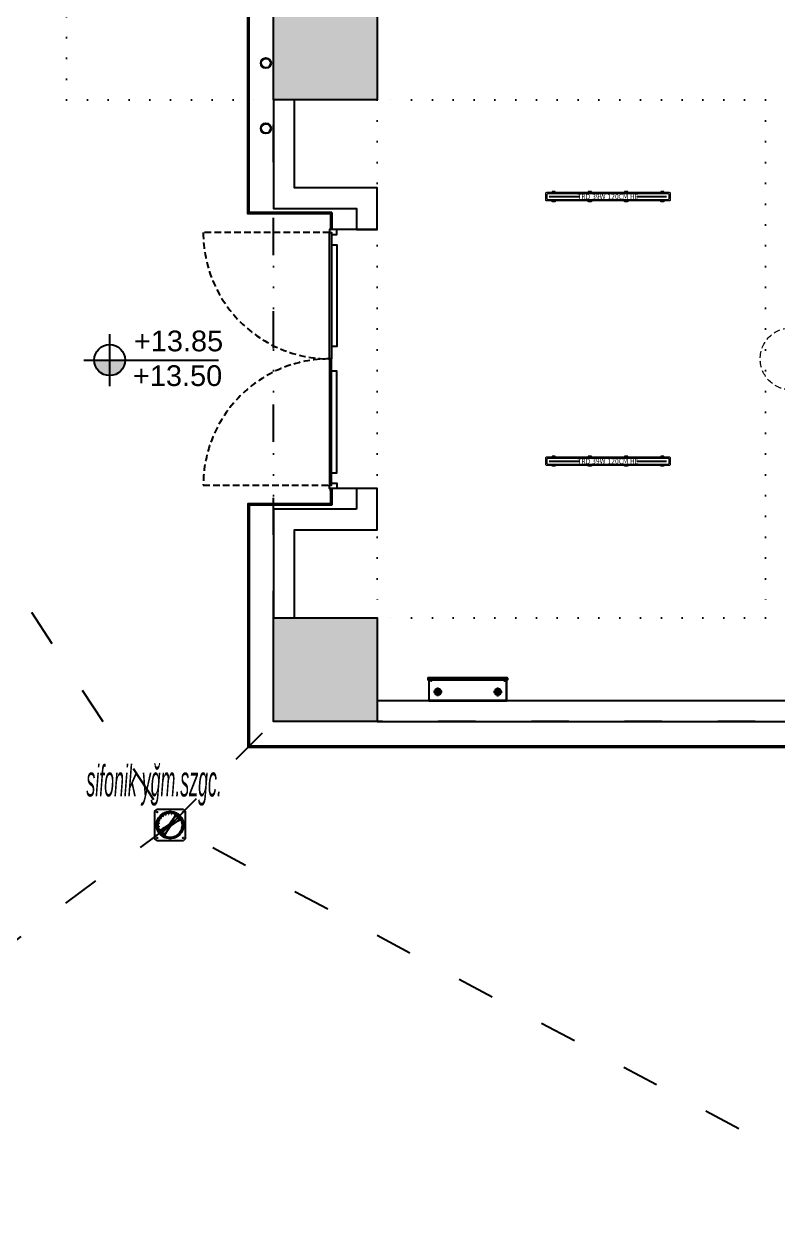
# Model space of a CAD drawing. Header units: centimetres. Extents: x 405564 to 502064, y 46284 to 60634.
# Drawn here: x 420309 to 421037, y 53944 to 55106 of the extents above; entities that cross this region are included whole.
import ezdxf
from ezdxf.enums import TextEntityAlignment as Align

# ---------------------------------------------------------------- set-up
doc = ezdxf.new("R2010")
doc.units = ezdxf.units.CM
for name, pattern in [('ACAD_ISO03W100', [30, 12, -18]), ('ACAD_ISO07W100', [3, 0, -3]), ('DOT', [0.25, 0, -0.25]), ('HIDDEN', [9.525, 6.35, -3.175])]:
    doc.linetypes.add(name, pattern=pattern)
doc.layers.get('0').update_dxf_attribs({"color": 8, "lineweight": 9})
for name, color, linetype, lineweight in [('0-KRCN-AYDINLATMA-130426', 8, 'Continuous', 9), ('0-KRCN-MİMARİ-220526', 8, 'Continuous', 9), ('0-KRCN-SHT-YAZI-ÇAP-PİSSU', 41, 'Continuous', 30), ('GEB-BEZUG', 8, 'Continuous', 25)]:
    doc.layers.add(name, color=color, linetype=linetype, lineweight=lineweight)
for name, color, linetype in [('AS_DOS_TERAS_UST', 8, 'ACAD_ISO07W100'), ('AS_DUV_CIMENTO ESASLI PANEL CEPHE KAPLAMASI', 8, 'Continuous'), ('AS_DUV_GAZBETON', 8, 'Continuous'), ('AS_KAPI_POZ', 8, 'Continuous'), ('AS_KAPI_SAC', 8, 'Continuous'), ('AS_SMB_KOT', 8, 'Continuous'), ('AS_TA_BETONARME', 5, 'Continuous'), ('AS_TA_TARAMA', 8, 'Continuous'), ('AS_TEFR_MEK_YANGIN DOLAP TIP1 STANDART', 8, 'Continuous'), ('AS_TES_SUZGEC', 171, 'Continuous'), ('AS_YAZI_EGIM', 8, 'Continuous')]:
    doc.layers.add(name, color=color, linetype=linetype)
doc.styles.add('2', font='arial.ttf', dxfattribs={"width": 0.9, "height": 200})
doc.styles.add('_yazı-50', font='arial.ttf')
doc.styles.add('OLCU', font='romanstw.shx', dxfattribs={"width": 0.6})
doc.styles.add('TAHOMA', font='tahoma.ttf')
doc.styles.add('ÇAP-2', font='ARIALNBI.TTF')

# ---------------------------------------------------------------- blocks, each defined once
blk = doc.blocks.new('TRD 39W 120CM ELP')
at = {"layer": '0-KRCN-AYDINLATMA-130426'}
h = blk.add_hatch(color=256, dxfattribs=at)
h.dxf.hatch_style = 1
h.paths.add_polyline_path([(-54.3, 4.2), (-51.2, 4.2), (-51.2, 4.9), (-54.3, 4.9)])
h = blk.add_hatch(color=256, dxfattribs=at)
h.dxf.hatch_style = 1
h.paths.add_polyline_path([(-19.3, 4.2), (-16.2, 4.2), (-16.2, 4.9), (-19.3, 4.9)])
h = blk.add_hatch(color=256, dxfattribs=at)
h.dxf.hatch_style = 1
h.paths.add_polyline_path([(15.7, 4.2), (18.8, 4.2), (18.8, 4.9), (15.7, 4.9)])
h = blk.add_hatch(color=256, dxfattribs=at)
h.dxf.hatch_style = 1
h.paths.add_polyline_path([(50.7, 4.2), (53.8, 4.2), (53.8, 4.9), (50.7, 4.9)])
h = blk.add_hatch(color=256, dxfattribs=at)
h.dxf.hatch_style = 1
h.paths.add_polyline_path([(-54.3, -4.2), (-51.2, -4.2), (-51.2, -4.9), (-54.3, -4.9)])
h = blk.add_hatch(color=256, dxfattribs=at)
h.dxf.hatch_style = 1
h.paths.add_polyline_path([(-19.3, -4.2), (-16.2, -4.2), (-16.2, -4.9), (-19.3, -4.9)])
h = blk.add_hatch(color=256, dxfattribs=at)
h.dxf.hatch_style = 1
h.paths.add_polyline_path([(15.7, -4.2), (18.8, -4.2), (18.8, -4.9), (15.7, -4.9)])
h = blk.add_hatch(color=256, dxfattribs=at)
h.dxf.hatch_style = 1
h.paths.add_polyline_path([(50.7, -4.2), (53.8, -4.2), (53.8, -4.9), (50.7, -4.9)])
for points in [[(-59.2, 4.2), (58.8, 4.2, -0.414214), (59.8, 3.2), (59.8, -3.2, -0.414214), (58.8, -4.2), (-59.2, -4.2, -0.414214), (-60.2, -3.2), (-60.2, 3.2, -0.414214)], [(-58.1, 3.1), (57.6, 3.1, -0.414214), (58.6, 2.1), (58.6, -2.1, -0.414214), (57.6, -3.1), (-58.1, -3.1, -0.414214), (-59.1, -2.1), (-59.1, 2.1, -0.414214)]]:
    blk.add_lwpolyline(points, format="xyb", close=True, dxfattribs=at)
at = {"layer": '0-KRCN-AYDINLATMA-130426', "const_width": 2, "elevation": 1}
for points in [[(-57.1, 0), (-28, 0)], [(27.5, 0), (56.6, 0)]]:
    blk.add_lwpolyline(points, dxfattribs=at)
at = {"layer": '0-KRCN-AYDINLATMA-130426'}
for points in [[(-54.3, 4.2), (-51.2, 4.2), (-51.2, 4.9), (-54.3, 4.9)], [(-19.3, 4.2), (-16.2, 4.2), (-16.2, 4.9), (-19.3, 4.9)], [(15.7, 4.2), (18.8, 4.2), (18.8, 4.9), (15.7, 4.9)], [(50.7, 4.2), (53.8, 4.2), (53.8, 4.9), (50.7, 4.9)], [(-54.3, -4.2), (-51.2, -4.2), (-51.2, -4.9), (-54.3, -4.9)], [(-19.3, -4.2), (-16.2, -4.2), (-16.2, -4.9), (-19.3, -4.9)], [(15.7, -4.2), (18.8, -4.2), (18.8, -4.9), (15.7, -4.9)], [(50.7, -4.2), (53.8, -4.2), (53.8, -4.9), (50.7, -4.9)]]:
    blk.add_lwpolyline(points, close=True, dxfattribs=at)
at = {"layer": '0-KRCN-AYDINLATMA-130426', "ltscale": 60, "style": 'TAHOMA', "width": 0.8}
blk.add_text('TRD 39W 120CM HE', height=5, dxfattribs=at).set_placement((-0.2, 0), align=Align.MIDDLE_CENTER)
blk = doc.blocks.new('KD')
at = {"layer": '0-KRCN-AYDINLATMA-130426'}
for p, q in [((0, 5), (-4.3, -2.5)), ((4.3, -2.5), (0, 5)), ((4.3, -2.5), (-4.3, -2.5))]:
    blk.add_line(p, q, dxfattribs=at)
at = {"layer": '0-KRCN-AYDINLATMA-130426', "linetype": 'HIDDEN'}
blk.add_circle((0, 0), 30, dxfattribs=at)
at = {"layer": '0-KRCN-AYDINLATMA-130426'}
blk.add_circle((0, 0), 5, dxfattribs=at)
at = {"layer": '0-KRCN-AYDINLATMA-130426', "style": '2'}
blk.add_text('D', height=3.36, dxfattribs=at).set_placement((0, 0), align=Align.MIDDLE_CENTER)
blk = doc.blocks.new('G$C4A951D59')
at = {"layer": '0-KRCN-AYDINLATMA-130426'}
for name, p in [('TRD 39W 120CM ELP', (15308.9, 7805.1)), ('KD', (15485.7, 7648.5)), ('TRD 39W 120CM ELP', (15308.9, 7549.7))]:
    blk.add_blockref(name, p, dxfattribs=at)
blk = doc.blocks.new('kot01')
at = {"layer": 'AS_SMB_KOT'}
h = blk.add_hatch(color=8, dxfattribs=at)
edge = h.paths.add_edge_path()
edge.add_arc((0, 0), 0.3, 180, 360)
edge.add_line((0.3, 0), (-0.3, 0))
for p, q in [((0, -0.5), (0, 0.5)), ((-0.5, 0), (2.1, 0))]:
    blk.add_line(p, q, dxfattribs=at)
blk.add_circle((0, 0), 0.3, dxfattribs=at)
at = {"layer": 'AS_SMB_KOT', "style": '_yazı-50'}
for tag, p in [('INCE', (0.434, 0.1)), ('KABA', (0.434, -0.5))]:
    blk.add_attdef(tag, p, '', height=0.4, dxfattribs=at)
blk = doc.blocks.new('YANGIN DOLAP TIP1 75X100X20 PLAN')
blk.add_wipeout([(0, -22), (38.3, -22), (38.4, -22), (38.4, -21.9), (38.5, -21.9), (38.5, -21.8), (38.5, -20.2), (38.5, -20.1), (38.4, -20.1), (38.4, -20), (38.3, -20), (37.5, -20), (37.5, 0), (0, 0), (-37.5, 0), (-37.5, -20), (-38.3, -20), (-38.4, -20), (-38.4, -20.1), (-38.5, -20.1), (-38.5, -20.2), (-38.5, -21.8), (-38.5, -21.9), (-38.4, -21.9), (-38.4, -22), (-38.3, -22)])
for p, q in [((-24.8, -8.5), (-33.2, -8.5)), ((-29, -4.2), (-29, -12.8)), ((24.8, -8.5), (33.2, -8.5)), ((29, -4.3), (29, -12.8)), ((37.5, -20), (-37.5, -20))]:
    blk.add_line(p, q)
blk.add_lwpolyline([(37.5, 0), (-37.5, 0), (-37.5, -20), (-35.4, -20), (-35.4, -18.8), (-35.5, -18.8), (-35.5, -19.9), (-37.4, -19.9), (-37.4, -0.1), (37.4, -0.1), (37.4, -19.9), (35.5, -19.9), (35.5, -18.8), (35.4, -18.8), (35.4, -20), (37.5, -20)], close=True)
blk.add_lwpolyline([(-37.5, -20), (-38.3, -20, 0.414214), (-38.5, -20.2), (-38.5, -21.8, 0.414214), (-38.3, -22), (38.3, -22, 0.414214), (38.5, -21.8), (38.5, -20.2, 0.414214), (38.3, -20), (37.5, -20), (37.5, -20.1), (38.3, -20.1, -0.414214), (38.4, -20.2), (38.4, -21.8, -0.414214), (38.3, -21.9), (-38.3, -21.9, -0.414214), (-38.4, -21.8), (-38.4, -20.2, -0.414214), (-38.3, -20.1), (-37.5, -20.1)], format="xyb", close=True)
for centre, radius in [((-29, -8.5), 3.15), ((-29, -8.5), 1.85), ((29, -8.5), 3.15), ((29, -8.5), 1.85)]:
    blk.add_circle(centre, radius)
blk = doc.blocks.new('Einfügepunkt')
at = {"layer": 'GEB-BEZUG'}
for p, q in [((-1, -1), (1, 1)), ((-1, 1), (1, -1))]:
    blk.add_line(p, q, dxfattribs=at)
blk = doc.blocks.new('sifonik-suzgec')
at = {"layer": 'AS_TES_SUZGEC', "ltscale": 25}
for p, q in [((-15, 13), (-13, 15)), ((-15, 13), (-15, -13)), ((13, 15), (-13, 15)), ((-3.4, 12.6), (-3.5, 12.4)), ((-3.5, 12.4), (-3.3, 11.7)), ((-3.4, 12.6), (-3.2, 11.9)), ((-3.2, 12.5), (-3.4, 12.6)), ((-3.3, 11.7), (-3.2, 11.9)), ((-3.2, 11.3), (-3.3, 11.7)), ((-3.2, 12.5), (-3, 11.8)), ((-3.2, 11.9), (-3, 11.8)), ((-3, 11.8), (-2.9, 11.4)), ((-1.7, 11.7), (-1.6, 10.5)), ((-1.2, 10.6), (-1.4, 11.7)), ((0, 13.1), (-0.2, 12.9)), ((-0.2, 12.9), (-0.2, 12.2)), ((-0.2, 12.2), (0, 12.3)), ((-0.2, 11.8), (-0.2, 12.2)), ((0, 13.1), (0, 12.3)), ((0.2, 12.9), (0, 13.1)), ((0, 12.3), (0.2, 12.2)), ((0.2, 12.9), (0.2, 12.2)), ((0.2, 12.2), (0.2, 11.8)), ((1.4, 11.7), (1.2, 10.6)), ((1.6, 10.5), (1.7, 11.7)), ((2.9, 11.4), (3, 11.8)), ((3.2, 12.5), (3, 11.8)), ((3, 11.8), (3.2, 11.9)), ((3.4, 12.6), (3.2, 11.9)), ((3.4, 12.6), (3.2, 12.5)), ((3.2, 11.9), (3.3, 11.7)), ((3.3, 11.7), (3.2, 11.3)), ((3.5, 12.4), (3.3, 11.7)), ((3.5, 12.4), (3.4, 12.6)), ((13, 15), (15, 13)), ((15, -13), (15, 13)), ((-12.9, 0.2), (-13.1, 0)), ((-12.9, 0.2), (-12.2, 0.2)), ((-12.4, 3.5), (-12.6, 3.4)), ((-12.6, 3.4), (-12.5, 3.2)), ((-12.6, 3.4), (-11.9, 3.2)), ((-12.5, 3.2), (-11.8, 3)), ((-12.4, 3.5), (-11.7, 3.3)), ((-12.3, 0), (-12.2, 0.2)), ((-12.2, 0.2), (-11.8, 0.2)), ((-11.9, 3.2), (-11.7, 3.3)), ((-11.8, 3), (-11.9, 3.2)), ((-11.4, 2.9), (-11.8, 3)), ((-11.7, 3.3), (-11.3, 3.2)), ((-10.5, 1.6), (-11.7, 1.7)), ((-11.7, 1.4), (-10.6, 1.2)), ((-11.1, 6.6), (-11.3, 6.5)), ((-11.3, 6.5), (-11.3, 6.3)), ((-11.3, 6.5), (-10.7, 6.2)), ((-11.3, 6.3), (-10.6, 5.9)), ((-11.1, 6.6), (-10.4, 6.2)), ((-11, 4.3), (-9.9, 3.9)), ((-9.8, 4.2), (-10.8, 4.7)), ((-10.7, 6.2), (-10.4, 6.2)), ((-10.6, 5.9), (-10.7, 6.2)), ((-10.3, 5.7), (-10.6, 5.9)), ((-10.6, 1.2), (-10.5, 1.6)), ((-10.4, 6.2), (-10.1, 6.1)), ((-9.9, 3.9), (-9.8, 4.2)), ((-9.5, 7), (-8.5, 6.3)), ((-8.3, 6.6), (-9.3, 7.3)), ((-9.2, 9.2), (-9.2, 9)), ((-9, 9.2), (-9.2, 9.2)), ((-9.2, 9.2), (-8.7, 8.7)), ((-9.2, 9), (-8.7, 8.5)), ((-9, 9.2), (-8.5, 8.7)), ((-8.7, 8.7), (-8.5, 8.7)), ((-8.7, 8.5), (-8.7, 8.7)), ((-8.5, 8.2), (-8.7, 8.5)), ((-8.5, 8.7), (-8.2, 8.5)), ((-8.5, 6.3), (-8.3, 6.6)), ((-7.3, 9.3), (-6.6, 8.3)), ((-6.3, 8.5), (-7, 9.5)), ((-6.5, 11.3), (-6.6, 11.1)), ((-6.6, 11.1), (-6.2, 10.4)), ((-6.6, 8.3), (-6.3, 8.5)), ((-6.5, 11.3), (-6.2, 10.7)), ((-6.3, 11.3), (-6.5, 11.3)), ((-6.3, 11.3), (-5.9, 10.6)), ((-6.2, 10.7), (-5.9, 10.6)), ((-6.2, 10.4), (-6.2, 10.7)), ((-6.1, 10.1), (-6.2, 10.4)), ((-5.9, 10.6), (-5.7, 10.3)), ((-4.7, 10.8), (-4.2, 9.8)), ((-3.9, 9.9), (-4.3, 11)), ((-4.2, 9.8), (-3.9, 9.9)), ((-0.6, 0.6), (-3.3, -1.2)), ((-3.3, -1.3), (-0.5, 0.5)), ((-1.6, 10.5), (-1.2, 10.6)), ((1.8, 4.2), (-0.6, 0.6)), ((-0.6, 0.6), (-0.5, 0.5)), ((-0.5, 0.5), (1.8, 4.1)), ((-0.5, 0.5), (0, 0)), ((0, 0), (2.6, 2.6)), ((0, 0), (0, 0.2)), ((3.3, 1.3), (0.5, -0.5)), ((0.6, -0.6), (3.3, 1.2)), ((1.2, 10.6), (1.6, 10.5)), ((1.9, 4.3), (1.8, 4.2)), ((1.8, 4.2), (1.8, 4.1)), ((1.8, 4.2), (1.8, 4.2)), ((1.8, 4.1), (1.8, 4.2)), ((2.6, 2.6), (1.8, 4.2)), ((1.8, 4.1), (2.6, 2.6)), ((3.8, 7.3), (1.9, 4.3)), ((1.9, 4.3), (3.9, 7.2)), ((1.9, 4.2), (1.9, 4.3)), ((1.9, 4.3), (1.9, 4.2)), ((1.9, 4.3), (1.9, 4.3)), ((2.7, 2.7), (1.9, 4.3)), ((1.9, 4.2), (2.7, 2.7)), ((2.6, 2.6), (2.6, 2.6)), ((2.6, 2.6), (2.6, 2.6)), ((2.6, 2.6), (3.3, 1.3)), ((3.3, 1.3), (2.6, 2.6)), ((2.7, 2.7), (7.7, 7.7)), ((2.7, 2.7), (2.7, 2.7)), ((2.7, 2.7), (2.7, 2.7)), ((2.7, 2.7), (3.4, 1.4)), ((3.4, 1.4), (2.7, 2.7)), ((3.3, 1.2), (3.5, 1.3)), ((3.3, 1.3), (3.3, 1.3)), ((3.3, 1.2), (3.3, 1.3)), ((3.3, 1.3), (3.3, 1.2)), ((7.2, 3.9), (3.4, 1.4)), ((3.4, 1.4), (3.4, 1.4)), ((3.5, 1.3), (3.4, 1.4)), ((3.4, 1.4), (3.5, 1.3)), ((3.5, 1.3), (7.3, 3.8)), ((3.8, 7.3), (4.1, 7.7)), ((4.3, 11), (3.9, 9.9)), ((3.9, 9.9), (4.2, 9.8)), ((4.1, 7.7), (5.7, 10.3)), ((4.2, 9.8), (4.7, 10.8)), ((5.7, 10.3), (5.9, 10.5)), ((6.3, 11.3), (5.9, 10.5)), ((5.9, 10.5), (6.1, 10.6)), ((6.5, 11.3), (6.1, 10.6)), ((6.1, 10.6), (6.2, 10.3)), ((6.2, 10.3), (6.1, 10.1)), ((6.6, 11.1), (6.2, 10.3)), ((6.5, 11.3), (6.3, 11.3)), ((6.6, 11.1), (6.5, 11.3)), ((6.6, 9.8), (6.8, 9.9)), ((7.2, 9.3), (7.4, 9.5)), ((7.7, 4.1), (7.3, 3.8)), ((7.7, 9.2), (7.6, 9.1)), ((7.7, 7.7), (8.6, 8.6)), ((7.7, 4.1), (10.3, 5.7)), ((10.3, 5.8), (7.9, 4.3)), ((8.2, 8.5), (8.4, 8.6)), ((9, 9.2), (8.4, 8.6)), ((8.4, 8.6), (8.6, 8.6)), ((8.6, 8.4), (8.5, 8.2)), ((9.2, 9.2), (8.6, 8.6)), ((9.2, 9), (8.6, 8.4)), ((8.6, 8.6), (8.6, 8.4)), ((9.2, 9.2), (9, 9.2)), ((9.1, 7.6), (9.2, 7.7)), ((9.2, 9), (9.2, 9.2)), ((9.3, 7.2), (9.5, 7.4)), ((9.9, 6.8), (9.8, 6.6)), ((10.1, 6.1), (10.3, 6.2)), ((11.1, 6.6), (10.3, 6.2)), ((10.3, 6.2), (10.6, 6.1)), ((10.5, 6), (10.3, 5.8)), ((10.3, 5.7), (10.5, 5.9)), ((10.3, 5.8), (10.3, 5.7)), ((11.3, 6.3), (10.5, 5.9)), ((10.6, 6.1), (10.5, 6)), ((10.5, 5.9), (10.5, 6)), ((11.3, 6.5), (10.6, 6.1)), ((11.3, 6.5), (11.1, 6.6)), ((11.3, 6.3), (11.3, 6.5)), ((11.7, 3.3), (11.3, 3.2)), ((11.4, 2.9), (11.8, 3)), ((12.4, 3.5), (11.7, 3.3)), ((11.9, 3.2), (11.7, 3.3)), ((11.8, 3), (11.9, 3.2)), ((12.5, 3.2), (11.8, 3)), ((12.2, 0.2), (11.8, 0.2)), ((12.6, 3.4), (11.9, 3.2)), ((12.3, 0), (12.2, 0.2)), ((12.9, 0.2), (12.2, 0.2)), ((12.6, 3.4), (12.4, 3.5)), ((12.5, 3.2), (12.6, 3.4)), ((13.1, 0), (12.9, 0.2)), ((-13.1, 0), (-12.9, -0.2)), ((-13.1, 0), (-12.3, 0)), ((-12.9, -0.2), (-12.2, -0.2)), ((-12.5, -3.2), (-12.6, -3.4)), ((-12.6, -3.4), (-11.9, -3.2)), ((-12.6, -3.4), (-12.4, -3.5)), ((-12.5, -3.2), (-11.8, -3)), ((-12.4, -3.5), (-11.7, -3.3)), ((-12.2, -0.2), (-12.3, 0)), ((-11.8, -0.2), (-12.2, -0.2)), ((-11.9, -3.2), (-11.8, -3)), ((-11.7, -3.3), (-11.9, -3.2)), ((-11.8, -3), (-11.4, -2.9)), ((-10.6, -1.2), (-11.7, -1.4)), ((-11.7, -1.7), (-10.5, -1.6)), ((-11.3, -3.2), (-11.7, -3.3)), ((-11.3, -6.3), (-10.5, -5.9)), ((-11.3, -6.5), (-10.6, -6.1)), ((-11.3, -6.3), (-11.3, -6.5)), ((-11.3, -6.5), (-11.1, -6.6)), ((-11.1, -6.6), (-10.3, -6.2)), ((-9.9, -3.9), (-11, -4.3)), ((-10.8, -4.7), (-9.8, -4.2)), ((-10.5, -1.6), (-10.6, -1.2)), ((-10.6, -6.1), (-10.5, -5.9)), ((-10.3, -6.2), (-10.6, -6.1)), ((-10.5, -5.9), (-10.3, -5.7)), ((-10.3, -5.7), (-7.7, -4.1)), ((-10.1, -6.1), (-10.3, -6.2)), ((-9.8, -4.2), (-9.9, -3.9)), ((-9.9, -6.8), (-9.8, -6.6)), ((-9.3, -7.2), (-9.5, -7.4)), ((-9.1, -7.6), (-9.2, -7.7)), ((-9.2, -9), (-8.6, -8.4)), ((-9.2, -9.2), (-8.6, -8.6)), ((-9.2, -9), (-9.2, -9.2)), ((-9.2, -9.2), (-9, -9.2)), ((-9, -9.2), (-8.4, -8.6)), ((-8.6, -8.6), (-7.7, -7.7)), ((-8.6, -8.4), (-8.5, -8.2)), ((-8.6, -8.6), (-8.6, -8.4)), ((-8.4, -8.6), (-8.6, -8.6)), ((-8.2, -8.5), (-8.4, -8.6)), ((-7.7, -7.7), (-2.7, -2.7)), ((-7.7, -4.1), (-7.3, -3.8)), ((-7.7, -9.2), (-7.6, -9.1)), ((-7.2, -9.3), (-7.4, -9.5)), ((-3.5, -1.3), (-7.3, -3.8)), ((-7.3, -3.9), (-3.4, -1.4)), ((-6.6, -9.8), (-6.8, -9.9)), ((-6.6, -11.1), (-6.2, -10.3)), ((-6.6, -11.1), (-6.5, -11.3)), ((-6.5, -11.3), (-6.1, -10.6)), ((-6.5, -11.3), (-6.3, -11.3)), ((-6.3, -11.3), (-5.9, -10.5)), ((-6.2, -10.3), (-6.1, -10.1)), ((-6.1, -10.6), (-6.2, -10.3)), ((-6, -10.5), (-6.1, -10.6)), ((-5.8, -10.3), (-6, -10.5)), ((-6, -10.5), (-5.9, -10.5)), ((-5.9, -10.5), (-5.7, -10.3)), ((-4.3, -7.9), (-5.8, -10.3)), ((-5.7, -10.3), (-5.8, -10.3)), ((-5.7, -10.3), (-4.1, -7.7)), ((-3.8, -7.3), (-4.1, -7.7)), ((-1.9, -4.3), (-3.9, -7.3)), ((-3.8, -7.3), (-1.9, -4.3)), ((-3.3, -1.2), (-3.5, -1.3)), ((-3.5, -1.3), (-3.4, -1.4)), ((-3.4, -1.4), (-3.5, -1.3)), ((-3.4, -1.4), (-3.4, -1.4)), ((-2.7, -2.7), (-3.4, -1.4)), ((-3.4, -1.4), (-2.7, -2.7)), ((-3.3, -1.3), (-3.3, -1.2)), ((-3.3, -1.2), (-3.3, -1.3)), ((-3.3, -1.3), (-3.3, -1.3)), ((-2.6, -2.6), (-3.3, -1.3)), ((-3.3, -1.3), (-2.6, -2.6)), ((-3.2, -11.3), (-3.3, -11.7)), ((-3, -11.8), (-2.9, -11.4)), ((-2.7, -2.7), (-2.7, -2.7)), ((-2.7, -2.7), (-1.9, -4.3)), ((-1.9, -4.2), (-2.7, -2.7)), ((-2.7, -2.7), (-2.7, -2.7)), ((-2.6, -2.6), (0, 0)), ((-2.6, -2.6), (-2.6, -2.6)), ((-2.6, -2.6), (-1.8, -4.2)), ((-1.8, -4.1), (-2.6, -2.6)), ((-2.6, -2.6), (-2.6, -2.6)), ((-1.9, -4.3), (-1.8, -4.2)), ((-1.9, -4.2), (-1.9, -4.3)), ((-1.9, -4.3), (-1.9, -4.2)), ((-1.9, -4.3), (-1.9, -4.3)), ((0.5, -0.5), (-1.8, -4.1)), ((-1.8, -4.2), (0.6, -0.6)), ((-1.8, -4.2), (-1.8, -4.1)), ((-1.8, -4.1), (-1.8, -4.2)), ((-1.8, -4.2), (-1.8, -4.2)), ((0, 0), (-0.3, 0)), ((0, 0), (0.5, -0.5)), ((0, 0), (0.2, 0)), ((0, 0), (0, -0.3)), ((0.6, -0.6), (0.5, -0.5)), ((2.9, -11.4), (3, -11.8)), ((3.3, -11.7), (3.2, -11.3)), ((5.7, -10.3), (5.9, -10.6)), ((5.9, -10.6), (6.2, -10.7)), ((6.3, -11.3), (5.9, -10.6)), ((6.2, -10.4), (6.1, -10.1)), ((6.2, -10.7), (6.2, -10.4)), ((6.6, -11.1), (6.2, -10.4)), ((6.5, -11.3), (6.2, -10.7)), ((6.3, -11.3), (6.5, -11.3)), ((6.5, -11.3), (6.6, -11.1)), ((8.2, -8.5), (8.5, -8.7)), ((8.7, -8.5), (8.5, -8.2)), ((8.5, -8.7), (8.7, -8.7)), ((9, -9.2), (8.5, -8.7)), ((8.7, -8.7), (8.7, -8.5)), ((9.2, -9), (8.7, -8.5)), ((9.2, -9.2), (8.7, -8.7)), ((9, -9.2), (9.2, -9.2)), ((9.2, -9.2), (9.2, -9)), ((10.1, -6.1), (10.4, -6.2)), ((10.6, -5.9), (10.3, -5.7)), ((10.4, -6.2), (10.7, -6.2)), ((11.1, -6.6), (10.4, -6.2)), ((10.7, -6.2), (10.6, -5.9)), ((11.3, -6.3), (10.6, -5.9)), ((11.3, -6.5), (10.7, -6.2)), ((11.1, -6.6), (11.3, -6.5)), ((11.3, -3.2), (11.7, -3.3)), ((11.3, -6.5), (11.3, -6.3)), ((11.8, -3), (11.4, -2.9)), ((11.7, -3.3), (11.9, -3.2)), ((12.4, -3.5), (11.7, -3.3)), ((11.8, -0.2), (12.2, -0.2)), ((11.9, -3.2), (11.8, -3)), ((12.5, -3.2), (11.8, -3)), ((12.6, -3.4), (11.9, -3.2)), ((12.2, -0.2), (12.3, 0)), ((12.9, -0.2), (12.2, -0.2)), ((13.1, 0), (12.3, 0)), ((12.4, -3.5), (12.6, -3.4)), ((12.6, -3.4), (12.5, -3.2)), ((12.9, -0.2), (13.1, 0)), ((-13, -15), (-15, -13)), ((-13, -15), (13, -15)), ((-3.5, -12.4), (-3.3, -11.7)), ((-3.5, -12.4), (-3.4, -12.6)), ((-3.4, -12.6), (-3.2, -11.9)), ((-3.4, -12.6), (-3.2, -12.5)), ((-3.3, -11.7), (-3.2, -11.9)), ((-3.2, -11.9), (-3, -11.8)), ((-3.2, -12.5), (-3, -11.8)), ((-0.2, -11.8), (-0.2, -12.2)), ((-0.2, -12.2), (0, -12.3)), ((-0.2, -12.9), (-0.2, -12.2)), ((-0.2, -12.9), (0, -13.1)), ((0, -12.3), (0.2, -12.2)), ((0, -13.1), (0, -12.3)), ((0, -13.1), (0.2, -12.9)), ((0.2, -12.2), (0.2, -11.8)), ((0.2, -12.9), (0.2, -12.2)), ((3, -11.8), (3.2, -11.9)), ((3.2, -12.5), (3, -11.8)), ((3.2, -11.9), (3.3, -11.7)), ((3.4, -12.6), (3.2, -11.9)), ((3.2, -12.5), (3.4, -12.6)), ((3.5, -12.4), (3.3, -11.7)), ((3.4, -12.6), (3.5, -12.4)), ((15, -13), (13, -15))]:
    blk.add_line(p, q, dxfattribs=at)
for centre, radius in [((0, 0), 13.1), ((-12.5, 12.5), 0.3), ((12.5, 12.5), 0.3), ((-12.5, -12.5), 0.3), ((12.5, -12.5), 0.3)]:
    blk.add_circle(centre, radius, dxfattribs=at)
for centre, radius, start, end in [((0, 0), 12.9, 105.8007, 119.1993), ((0, 0), 12.6, 105.8198, 119.1802), ((0, 0), 12.1, 105.8539, 119.1461), ((0, 0), 12.9, 90.8007, 104.1993), ((0, 0), 12.6, 90.8198, 104.1802), ((0, 0), 12.1, 90.8539, 104.1461), ((0, 0), 12, 90.8607, 104.1393), ((0, 0), 11.8, 90.8753, 104.1247), ((0, 0), 11.8, 96.6247, 98.3753), ((0, 0), 12.9, 75.8007, 89.1993), ((0, 0), 12.6, 75.8198, 89.1802), ((0, 0), 12.1, 75.8539, 89.1461), ((0, 0), 12, 75.8607, 89.1393), ((0, 0), 11.8, 75.8753, 89.1247), ((0, 0), 11.8, 81.6247, 83.3753), ((0, 0), 12.1, 60.8539, 74.1461), ((0, 0), 12.6, 60.8198, 74.1802), ((0, 0), 12.9, 60.8007, 74.1993), ((0, 0), 12.9, 165.8007, 179.1993), ((0, 0), 12.6, 165.8198, 179.1802), ((0, 0), 12.9, 150.8007, 164.1993), ((0, 0), 12.6, 150.8198, 164.1802), ((0, 0), 12.1, 165.8539, 179.1461), ((0, 0), 12, 165.8607, 179.1393), ((0, 0), 11.8, 165.8753, 179.1247), ((0, 0), 11.8, 171.6247, 173.3753), ((0, 0), 12.1, 150.8539, 164.1461), ((0, 0), 12, 150.8607, 164.1393), ((0, 0), 11.8, 150.8753, 164.1247), ((0, 0), 12.9, 135.8007, 149.1993), ((0, 0), 11.8, 156.6247, 158.3753), ((0, 0), 12.6, 135.8198, 149.1802), ((0, 0), 12.1, 135.8539, 149.1461), ((0, 0), 12, 135.8607, 149.1393), ((0, 0), 11.8, 135.8753, 149.1247), ((0, 0), 11.8, 141.6247, 143.3753), ((0, 0), 12.9, 120.8007, 134.1993), ((0, 0), 12.6, 120.8198, 134.1802), ((0, 0), 12.1, 120.8539, 134.1461), ((0, 0), 12, 120.8607, 134.1393), ((0, 0), 11.8, 120.8753, 134.1247), ((0, 0), 11.8, 126.6247, 128.3753), ((0, 0), 12, 105.8607, 119.1393), ((0, 0), 11.8, 105.8753, 119.1247), ((0, 0), 11.8, 111.6247, 113.3753), ((0, 0), 11.8, 60.8753, 74.1247), ((0, 0), 12, 60.8607, 74.1393), ((5.9, 5.9), 2.58, 45, 135.7807), ((0, 0), 11.8, 66.6247, 68.3753), ((0, 0), 11.8, 45.8753, 59.1247), ((0, 0), 12.1, 45.8539, 59.1461), ((0, 0), 12, 55.6693, 59.1393), ((0, 0), 12.6, 45.8198, 59.1802), ((0, 0), 12.9, 45.8007, 59.1993), ((0, 0), 12, 52.1808, 55.6693), ((0, 0), 12, 45.8607, 50.069), ((5.9, 5.9), 2.58, 321.1789, 45), ((5.9, 5.9), 2.58, 314.2193, 321.1789), ((0, 0), 11.8, 30.8753, 44.1247), ((0, 0), 12, 39.931, 44.1393), ((0, 0), 12.1, 30.8539, 44.1461), ((0, 0), 12.6, 30.8198, 44.1802), ((0, 0), 12.9, 30.8007, 44.1993), ((0, 0), 12, 34.3307, 37.8192), ((0, 0), 12, 30.8607, 34.3307), ((0, 0), 11.8, 15.8753, 29.1247), ((0, 0), 12, 15.8607, 29.1393), ((0, 0), 12.1, 15.8539, 29.1461), ((0, 0), 12.6, 15.8198, 29.1802), ((0, 0), 12.9, 15.8007, 29.1993), ((0, 0), 11.8, 0.8753, 14.1247), ((0, 0), 12, 0.8607, 14.1393), ((0, 0), 12.1, 0.8539, 14.1461), ((0, 0), 12.6, 0.8198, 14.1802), ((0, 0), 12.9, 0.8007, 14.1993), ((0, 0), 12.9, 180.8007, 194.1993), ((0, 0), 12.6, 180.8198, 194.1802), ((0, 0), 12.9, 195.8007, 209.1993), ((0, 0), 12.1, 180.8539, 194.1461), ((0, 0), 12.6, 195.8198, 209.1802), ((0, 0), 12, 180.8607, 194.1393), ((0, 0), 11.8, 180.8753, 194.1247), ((0, 0), 11.8, 186.6247, 188.3753), ((0, 0), 12.1, 195.8539, 209.1461), ((0, 0), 12, 195.8607, 209.1393), ((0, 0), 11.8, 195.8753, 209.1247), ((0, 0), 12.9, 210.8007, 224.1993), ((0, 0), 11.8, 201.6247, 203.3753), ((0, 0), 12.6, 210.8198, 224.1802), ((0, 0), 12.1, 210.8539, 224.1461), ((0, 0), 12, 210.8607, 214.3307), ((0, 0), 11.8, 210.8753, 224.1247), ((0, 0), 12, 214.3307, 217.8192), ((0, 0), 12, 219.931, 224.1393), ((0, 0), 12.9, 225.8007, 239.1993), ((0, 0), 12.6, 225.8198, 239.1802), ((-5.9, -5.9), 2.58, 134.2193, 225), ((0, 0), 12, 225.8607, 230.069), ((0, 0), 12.1, 225.8539, 239.1461), ((0, 0), 11.8, 225.8753, 239.1247), ((-5.9, -5.9), 2.58, 225, 308.8211), ((0, 0), 12, 232.1808, 235.6693), ((0, 0), 12, 235.6693, 239.1393), ((0, 0), 12.9, 240.8007, 254.1993), ((0, 0), 12.6, 240.8198, 254.1802), ((0, 0), 12.1, 240.8539, 254.1461), ((0, 0), 12, 240.8607, 254.1393), ((0, 0), 11.8, 240.8753, 254.1247), ((-5.9, -5.9), 2.58, 308.8211, 315.7807), ((0, 0), 11.8, 255.8753, 269.1247), ((0, 0), 11.8, 270.8753, 284.1247), ((0, 0), 11.8, 285.8753, 299.1247), ((0, 0), 12, 285.8607, 299.1393), ((0, 0), 12.1, 285.8539, 299.1461), ((0, 0), 12.6, 285.8198, 299.1802), ((0, 0), 12.9, 285.8007, 299.1993), ((0, 0), 11.8, 300.8753, 314.1247), ((0, 0), 12, 300.8607, 314.1393), ((0, 0), 12.1, 300.8539, 314.1461), ((0, 0), 12.6, 300.8198, 314.1802), ((0, 0), 12.9, 300.8007, 314.1993), ((0, 0), 11.8, 315.8753, 329.1247), ((0, 0), 12, 315.8607, 329.1393), ((0, 0), 12.1, 315.8539, 329.1461), ((0, 0), 12.6, 315.8198, 329.1802), ((0, 0), 12.9, 315.8007, 329.1993), ((0, 0), 11.8, 330.8753, 344.1247), ((0, 0), 12, 330.8607, 344.1393), ((0, 0), 12.1, 330.8539, 344.1461), ((0, 0), 12.6, 330.8198, 344.1802), ((0, 0), 12.9, 330.8007, 344.1993), ((0, 0), 11.8, 345.8753, 359.1247), ((0, 0), 12, 345.8607, 359.1393), ((0, 0), 12.1, 345.8539, 359.1461), ((0, 0), 12.6, 345.8198, 359.1802), ((0, 0), 12.9, 345.8007, 359.1993), ((0, 0), 12.9, 255.8007, 269.1993), ((0, 0), 12.6, 255.8198, 269.1802), ((0, 0), 12.1, 255.8539, 269.1461), ((0, 0), 12, 255.8607, 269.1393), ((0, 0), 12, 270.8607, 284.1393), ((0, 0), 12.1, 270.8539, 284.1461), ((0, 0), 12.6, 270.8198, 284.1802), ((0, 0), 12.9, 270.8007, 284.1993)]:
    blk.add_arc(centre, radius, start, end, dxfattribs=at)
for points, knots in [([(7.7, 7.7), (7.6, 7.8), (7.5, 7.9), (7.1, 8.2), (6.8, 8.3), (6.2, 8.4), (5.9, 8.5), (5.6, 8.4), (5.4, 8.4), (5.2, 8.3), (4.7, 8.2), (4.6, 8.1), (4.3, 7.9), (4.1, 7.7), (3.9, 7.5), (3.9, 7.4), (3.8, 7.3)], [-0.783062, -0.783062, -0.783062, -0.783062, -0.634163, -0.634163, -0.192454, -0.192454, 0.106051, 0.106051, 0.106051, 0.404556, 0.404556, 0.625445, 0.625445, 0.846335, 0.846335, 0.994853, 0.994853, 0.994853, 0.994853]), ([(3.8, 7.3), (3.8, 7.3), (3.8, 7.3), (3.8, 7.3), (3.8, 7.3), (3.8, 7.3)], [0.994853329, 0.994853329, 0.994853329, 0.994853329, 0.995833954, 0.995833954, 0.996814579, 0.996814579, 0.996814579, 0.996814579]), ([(3.9, 7.3), (3.9, 7.4), (4, 7.5), (4.2, 7.7), (4.3, 7.8), (4.6, 8), (4.8, 8.1), (5.2, 8.3), (5.4, 8.3), (5.7, 8.4), (5.9, 8.4), (6.1, 8.4), (6.7, 8.3), (7.1, 8.1), (7.5, 7.8), (7.6, 7.7), (7.7, 7.7)], [-0.994853, -0.994853, -0.994853, -0.994853, -0.846335, -0.846335, -0.625445, -0.625445, -0.404556, -0.404556, -0.106051, -0.106051, -0.106051, 0.192454, 0.192454, 0.634163, 0.634163, 0.784802, 0.784802, 0.784802, 0.784802]), ([(3.9, 7.2), (3.9, 7.2), (3.9, 7.2), (3.9, 7.3), (3.9, 7.3), (3.9, 7.3)], [-0.996814579, -0.996814579, -0.996814579, -0.996814579, -0.995833954, -0.995833954, -0.994853329, -0.994853329, -0.994853329, -0.994853329]), ([(7.7, 7.7), (7.7, 7.6), (7.8, 7.5), (8, 7.2), (8.1, 7.1), (8.2, 6.7), (8.3, 6.6), (8.4, 6.1), (8.4, 5.9), (8.4, 5.7), (8.3, 5.4), (8.3, 5.2), (8, 4.6), (7.8, 4.3), (7.5, 4), (7.4, 3.9), (7.3, 3.9)], [2.356791, 2.356791, 2.356791, 2.356791, 2.50743, 2.50743, 2.728284, 2.728284, 2.949139, 2.949139, 3.247644, 3.247644, 3.247644, 3.546149, 3.546149, 3.987927, 3.987927, 4.136446, 4.136446, 4.136446, 4.136446]), ([(7.3, 3.8), (7.4, 3.9), (7.5, 3.9), (7.9, 4.3), (8.1, 4.6), (8.3, 5.2), (8.4, 5.4), (8.4, 5.6), (8.5, 5.9), (8.4, 6.2), (8.4, 6.6), (8.3, 6.8), (8.2, 7.1), (8.1, 7.3), (7.9, 7.5), (7.8, 7.6), (7.7, 7.7)], [-4.136446, -4.136446, -4.136446, -4.136446, -3.987927, -3.987927, -3.546149, -3.546149, -3.247644, -3.247644, -3.247644, -2.949139, -2.949139, -2.728284, -2.728284, -2.50743, -2.50743, -2.358531, -2.358531, -2.358531, -2.358531]), ([(7.7, 7.7), (7.7, 7.7), (7.7, 7.7), (7.7, 7.7), (7.7, 7.7), (7.7, 7.7)], [-0.1161431, -0.1161431, -0.1161431, -0.1161431, -0.0580714, -0.0580714, 0, 0, 0, 0]), ([(-7.3, -3.8), (-7.4, -3.9), (-7.5, -3.9), (-7.9, -4.3), (-8.1, -4.6), (-8.3, -5.2), (-8.4, -5.4), (-8.4, -5.6), (-8.5, -5.9), (-8.4, -6.2), (-8.4, -6.6), (-8.3, -6.8), (-8.2, -7.1), (-8.1, -7.3), (-7.9, -7.5), (-7.8, -7.6), (-7.7, -7.7)], [-4.136446, -4.136446, -4.136446, -4.136446, -3.987927, -3.987927, -3.546149, -3.546149, -3.247644, -3.247644, -3.247644, -2.949139, -2.949139, -2.728284, -2.728284, -2.50743, -2.50743, -2.358531, -2.358531, -2.358531, -2.358531]), ([(-7.7, -7.7), (-7.7, -7.6), (-7.8, -7.5), (-8, -7.2), (-8.1, -7.1), (-8.2, -6.7), (-8.3, -6.6), (-8.4, -6.1), (-8.4, -5.9), (-8.4, -5.7), (-8.3, -5.4), (-8.3, -5.2), (-8, -4.6), (-7.8, -4.3), (-7.5, -4), (-7.4, -3.9), (-7.3, -3.9)], [2.356791, 2.356791, 2.356791, 2.356791, 2.50743, 2.50743, 2.728284, 2.728284, 2.949139, 2.949139, 3.247644, 3.247644, 3.247644, 3.546149, 3.546149, 3.987927, 3.987927, 4.136446, 4.136446, 4.136446, 4.136446]), ([(-7.7, -7.7), (-7.6, -7.8), (-7.5, -7.9), (-7.1, -8.2), (-6.8, -8.3), (-6.2, -8.4), (-5.9, -8.5), (-5.6, -8.4), (-5.4, -8.4), (-5.2, -8.3), (-4.7, -8.2), (-4.6, -8.1), (-4.3, -7.9), (-4.1, -7.7), (-3.9, -7.5), (-3.9, -7.4), (-3.8, -7.3)], [-0.783062, -0.783062, -0.783062, -0.783062, -0.634163, -0.634163, -0.192454, -0.192454, 0.106051, 0.106051, 0.106051, 0.404556, 0.404556, 0.625445, 0.625445, 0.846335, 0.846335, 0.994853, 0.994853, 0.994853, 0.994853]), ([(-3.9, -7.3), (-3.9, -7.4), (-4, -7.5), (-4.2, -7.7), (-4.3, -7.8), (-4.6, -8), (-4.8, -8.1), (-5.2, -8.3), (-5.4, -8.3), (-5.7, -8.4), (-5.9, -8.4), (-6.1, -8.4), (-6.7, -8.3), (-7.1, -8.1), (-7.5, -7.8), (-7.6, -7.7), (-7.7, -7.7)], [-0.994853, -0.994853, -0.994853, -0.994853, -0.846335, -0.846335, -0.625445, -0.625445, -0.404556, -0.404556, -0.106051, -0.106051, -0.106051, 0.192454, 0.192454, 0.634163, 0.634163, 0.784802, 0.784802, 0.784802, 0.784802]), ([(-7.7, -7.7), (-7.7, -7.7), (-7.7, -7.7), (-7.7, -7.7), (-7.7, -7.7), (-7.7, -7.7)], [0, 0, 0, 0, 0.0580714, 0.0580714, 0.1161431, 0.1161431, 0.1161431, 0.1161431]), ([(-3.9, -7.3), (-3.9, -7.3), (-3.9, -7.3), (-3.9, -7.3), (-3.9, -7.3), (-3.9, -7.3)], [-0.996814579, -0.996814579, -0.996814579, -0.996814579, -0.995833954, -0.995833954, -0.994853329, -0.994853329, -0.994853329, -0.994853329]), ([(-3.8, -7.3), (-3.8, -7.3), (-3.8, -7.3), (-3.8, -7.3), (-3.8, -7.3), (-3.8, -7.3)], [0.994853329, 0.994853329, 0.994853329, 0.994853329, 0.995833954, 0.995833954, 0.996814579, 0.996814579, 0.996814579, 0.996814579])]:
    blk.add_open_spline(points, degree=3, knots=knots, dxfattribs=at)
for points in [[(7.3, 3.9), (7.3, 3.9), (7.2, 3.9), (7.2, 3.9)], [(7.3, 3.8), (7.3, 3.8), (7.3, 3.8), (7.3, 3.8)], [(-7.3, -3.8), (-7.3, -3.8), (-7.3, -3.8), (-7.3, -3.8)], [(-7.3, -3.9), (-7.3, -3.9), (-7.3, -3.9), (-7.3, -3.9)]]:
    blk.add_open_spline(points, degree=3, dxfattribs=at)
at = {"ltscale": 25, "xscale": 0.1000000000000008, "yscale": 0.1000000000000008, "zscale": 0.1000000000000008}
blk.add_blockref('Einfügepunkt', (0, 0), dxfattribs=at)
at = {"layer": '0-KRCN-SHT-YAZI-ÇAP-PİSSU', "linetype": 'Continuous', "style": 'ÇAP-2', "width": 0.5}
blk.add_text('sifonik yğm.szgc.', height=30, dxfattribs=at).set_placement((-80.9, 27.6))
blk = doc.blocks.new('catı yagmur inis tip')
at = {"linetype": 'ByBlock'}
for radius in [5, 4.5]:
    blk.add_circle((0, 0), radius, dxfattribs=at)
blk = doc.blocks.new('*U66')
at = {"color": 0}
for p, q in [((0, -45), (0, 0)), ((250, -45), (250, 0))]:
    blk.add_line(p, q, dxfattribs=at)
at = {"color": 0, "linetype": 'HIDDEN', "lineweight": -2}
for points in [[(125, 1, 0.414214), (3, 123), (3, 1)], [(247, 1), (247, 123, 0.414214), (125, 1)]]:
    blk.add_lwpolyline(points, format="xyb", dxfattribs=at)
at = {"color": 0, "lineweight": -2}
for points in [[(-2, 0), (0, 0), (0, 1), (3, 1), (3, -1), (5, -1), (5, -6), (0, -6)], [(252, 0), (250, 0), (250, 1), (247, 1), (247, -1), (245, -1), (245, -6), (250, -6)], [(15, -1), (15, -6), (113, -6), (113, -1)], [(235, -1), (235, -6), (137, -6), (137, -1)]]:
    blk.add_lwpolyline(points, dxfattribs=at)
blk.add_lwpolyline([(0, 1), (0, 0)])
for points in [[(3, 1), (3, -1), (125, -1), (125, 1)], [(247, 1), (247, -1), (125, -1), (125, 1)]]:
    blk.add_lwpolyline(points, close=True, dxfattribs=at)
at = {"color": 3, "style": 'OLCU', "width": 0.5, "flags": 1}
for tag, p in [('K-DIVISYON', (-80, -85)), ('K-PBAR', (105, -85)), ('K-KAPITIP', (-80, -335))]:
    blk.add_attdef(tag, p, '', height=17.5, dxfattribs=at)
at = {"color": 5, "true_color": 0x0505ff, "style": 'OLCU', "width": 0.5, "flags": 1}
for tag, p in [('K-NEREDEN-NO', (-80, -110)), ('K-NEREYE-NO', (-80, -185)), ('K-DUVARTIP', (-80, -285)), ('K-ACILISYON', (-80, -310))]:
    blk.add_attdef(tag, p, '', height=17.5, dxfattribs=at)
at = {"color": 1, "true_color": 0xfa0000, "style": 'OLCU', "width": 0.5, "flags": 1}
for tag, p in [('K-IZLENEBILIRLIK', (105, -110)), ('K-TEKMELIK', (105, -135)), ('K-KONTROLTIPNEREDEN', (-80, -160)), ('K-BAND', (105, -160)), ('K-MENFEZ', (105, -210)), ('K-KONTROLTIPNEREYE', (-80, -235)), ('K-PENCERE', (105, -235)), ('K-KILITTIP', (-80, -260)), ('K-NOT-AS-MIMARI1', (105, -285)), ('K-NOT-ELEKTRIK', (105, -335)), ('K-NOT-YANGIN', (105, -360)), ('K-ACMAKAPAMASISTEMI', (-80, -385)), ('K-NOT-ISLETME', (105, -385)), ('K-YANGIN', (-80, -435))]:
    blk.add_attdef(tag, p, '', height=17.5, dxfattribs=at)
at = {"color": 220, "true_color": 0xf113d4, "style": 'OLCU', "width": 0.5, "flags": 1}
for tag, p in [('K-NEREDEN-AD', (-80, -135)), ('K-NEREYE-AD', (-80, -210))]:
    blk.add_attdef(tag, p, '', height=17.5, dxfattribs=at)
at = {"color": 0, "style": 'OLCU', "width": 0.5, "flags": 1}
for tag, p in [('K-TAMACILIRLIK', (105, -185)), ('K-NOT-AS-MIMARI2', (105, -310)), ('K-KASATIP', (-80, -360)), ('K-KURSUN', (-80, -410))]:
    blk.add_attdef(tag, p, '', height=17.5, dxfattribs=at)
at = {"color": 252, "style": 'OLCU', "width": 0.5, "flags": 1}
for tag, p in [('K-REZ1', (105, -435)), ('K-REZ2', (105, -460)), ('K-REZ3', (105, -485)), ('K-REZ4', (105, -510)), ('K-REZ5', (105, -535))]:
    blk.add_attdef(tag, p, '', height=17.5, dxfattribs=at)
at = {"layer": 'AS_KAPI_POZ', "style": 'OLCU', "width": 0.45}
for tag, p in [('POZ+GEN', (223.5, 16.5)), ('YUK', (223.5, -21.5))]:
    blk.add_attdef(tag, text='', height=20, dxfattribs=at).set_placement(p, align=Align.MIDDLE_CENTER)
at = {"layer": 'AS_KAPI_POZ', "style": 'OLCU', "width": 0.5}
blk.add_attdef('K-NO', text='', height=8, rotation=90, dxfattribs=at).set_placement((6, 3), align=Align.TOP_LEFT)
at = {"layer": 'AS_KAPI_POZ', "color": 251, "style": 'OLCU', "width": 0.45}
blk.add_attdef('K-DUVAR(CM)', text='', height=6, dxfattribs=at).set_placement((-5, -5), align=Align.MIDDLE_RIGHT)
blk = doc.blocks.new('A$C6A10209E')
at = {"layer": 'AS_DOS_TERAS_UST', "linetype": 'DOT', "ltscale": 80}
for p, q in [((14785.7, -5601.5), (14785.7, -4301.5)), ((14785.7, -5601.5), (14985.7, -5601.5)), ((14985.7, -5601.5), (14985.7, -6101.5)), ((15085.7, -5601.5), (15085.7, -6101.5)), ((15460.7, -5601.5), (15085.7, -5601.5)), ((15460.7, -5601.5), (15460.7, -6101.5)), ((15460.7, -6101.5), (15085.7, -6101.5)), ((15885.7, -6201.5), (15085.7, -6201.5))]:
    blk.add_line(p, q, dxfattribs=at)
at = {"layer": 'AS_DUV_CIMENTO ESASLI PANEL CEPHE KAPLAMASI'}
for p, q in [((15040.7, -5711.5), (15040.7, -5726.5)), ((15041.9, -5710.2), (15041.9, -5726.5)), ((15065.7, -5726.5), (15040.7, -5726.5)), ((15040.7, -5976.5), (15040.7, -5991.5)), ((15065.7, -5976.5), (15040.7, -5976.5)), ((15041.9, -5976.5), (15041.9, -5992.7))]:
    blk.add_line(p, q, dxfattribs=at)
for points in [[(15040.7, -5711.5), (14960.7, -5711.5), (14960.7, -5166.5), (15050.7, -5166.5), (15050.7, -5146.5)], [(15041.9, -5710.2), (14961.9, -5710.2), (14961.9, -5167.7), (15051.9, -5167.7), (15051.9, -5146.5)]]:
    blk.add_lwpolyline(points, dxfattribs=at)
at = {"layer": 'AS_DUV_GAZBETON'}
blk.add_lwpolyline([(15085.7, -5706.5), (15085.7, -5686.5), (15005.7, -5686.5), (15005.7, -5601.5), (14985.7, -5601.5), (14985.7, -5706.5), (15065.7, -5706.5), (15065.7, -5726.5), (15085.7, -5726.5)], close=True, dxfattribs=at)
blk.add_lwpolyline([(15065.7, -5996.5), (14985.7, -5996.5), (14985.7, -6101.5), (15005.7, -6101.5), (15005.7, -6016.5), (15085.7, -6016.5), (15085.7, -5976.5), (15065.7, -5976.5), (15065.7, -5996.5)], dxfattribs=at)
at = {"layer": 'AS_TA_BETONARME'}
for points in [[(14985.7, -5501.5), (15085.7, -5501.5), (15085.7, -5601.5), (14985.7, -5601.5)], [(14985.7, -6101.5), (15085.7, -6101.5), (15085.7, -6201.5), (14985.7, -6201.5)]]:
    blk.add_lwpolyline(points, close=True, dxfattribs=at)
at = {"layer": 'AS_YAZI_EGIM', "linetype": 'ACAD_ISO03W100', "ltscale": 3}
for points in [[(14161.7, -5191.5), (14885.7, -6301.5), (14095.7, -6891.5)], [(15990.7, -6891.5), (14885.7, -6301.5), (14985.7, -6201.5)]]:
    blk.add_lwpolyline(points, dxfattribs=at)
blk.add_blockref('sifonik-suzgec', (14885.7, -6301.5))
at = {"layer": 'AS_KAPI_SAC', "rotation": 90}
blk.add_blockref('*U66', (15040.7, -5976.5), dxfattribs=at)
at = {"layer": 'AS_SMB_KOT'}
ref = blk.add_blockref('kot01', (14827.3, -5852.7), dxfattribs=dict(at, xscale=50, yscale=50, zscale=50))
ref.add_attrib('INCE', '+13.85', dxfattribs={"layer": '0', "color": 1, "height": 20, "style": '_yazı-50'}).set_placement((14850.7, -5850.2), align=Align.BOTTOM_LEFT)
ref.add_attrib('KABA', '+13.50', (14849.8, -5877.7), dxfattribs={"layer": '0', "height": 20, "style": '_yazı-50'})
at = {"layer": 'AS_TEFR_MEK_YANGIN DOLAP TIP1 STANDART', "rotation": 179.9999999999999}
blk.add_blockref('YANGIN DOLAP TIP1 75X100X20 PLAN', (15173.2, -6181.5), dxfattribs=at)
at = {"layer": 'AS_TES_SUZGEC'}
for p in [(14978.2, -5566), (14978.2, -5629)]:
    blk.add_blockref('catı yagmur inis tip', p, dxfattribs=at)
at = {"layer": 'AS_TA_TARAMA'}
h = blk.add_hatch(dxfattribs=at)
h.set_pattern_fill('ANSI33', color=256, scale=2, angle=105)
h.set_pattern_definition([(150, (5135.68, -3851.454), (-6.35, -10.998523), []), (150, (5133.355, -3842.78), (-6.35, -10.998523), [6.35, -3.175])])
h.paths.add_polyline_path([(16785.7, -6101.5), (16885.7, -6101.5), (16885.7, -6201.5), (16785.7, -6201.5)])
h.paths.add_polyline_path([(15885.7, -6101.5), (15985.7, -6101.5), (15985.7, -6201.5), (15885.7, -6201.5)])
h.paths.add_polyline_path([(14985.7, -6101.5), (15085.7, -6101.5), (15085.7, -6201.5), (14985.7, -6201.5)])
h.paths.add_polyline_path([(18485.7, -5501.5), (18585.7, -5501.5), (18585.7, -5601.5), (18485.7, -5601.5)])
h.paths.add_polyline_path([(17685.7, -5501.5), (17785.7, -5501.5), (17785.7, -5601.5), (17685.7, -5601.5)])
h.paths.add_polyline_path([(16785.7, -5501.5), (16885.7, -5501.5), (16885.7, -5601.5), (16785.7, -5601.5)])
h.paths.add_polyline_path([(15885.7, -5501.5), (15985.7, -5501.5), (15985.7, -5601.5), (15885.7, -5601.5)])
h.paths.add_polyline_path([(14985.7, -5501.5), (15085.7, -5501.5), (15085.7, -5601.5), (14985.7, -5601.5)])
h.paths.add_polyline_path([(17685.7, -4501.5), (17785.7, -4501.5), (17785.7, -4601.5), (17685.7, -4601.5)])
h.paths.add_polyline_path([(16785.7, -4501.5), (16885.7, -4501.5), (16885.7, -4601.5), (16785.7, -4601.5)])
h.paths.add_polyline_path([(15885.7, -4501.5), (15985.7, -4501.5), (15985.7, -4601.5), (15885.7, -4601.5)])
h.paths.add_polyline_path([(14985.7, -4501.5), (15085.7, -4501.5), (15085.7, -4601.5), (14985.7, -4601.5)])
h.paths.add_polyline_path([(13440.7, -5171.5), (14160.7, -5171.5), (14160.7, -5601.5), (13620.7, -5601.5), (13620.7, -5551.5), (14110.7, -5551.5), (14110.7, -5221.5), (13440.7, -5221.5)])
h.paths.add_polyline_path([(13285.7, -5171.5), (13285.7, -5221.5), (13235.7, -5221.5), (13235.7, -5551.5), (13285.7, -5551.5), (13285.7, -5601.5), (13185.7, -5601.5), (13185.7, -5171.5)])
h.paths.add_polyline_path([(18925.7, -5036.5), (18975.7, -5036.5), (18975.7, -4501.5), (18535.7, -4501.5), (18535.7, -3851.5), (18925.7, -3851.5), (18925.7, -4351.5), (18975.7, -4351.5), (18975.7, -3801.5), (18485.7, -3801.5), (18485.7, -5036.5), (18535.7, -5036.5), (18535.7, -4551.5), (18925.7, -4551.5)])
at = {"layer": 'AS_DUV_CIMENTO ESASLI PANEL CEPHE KAPLAMASI'}
for points in [[(15040.7, -5991.5), (14960.7, -5991.5), (14960.7, -6226.5), (16910.7, -6226.5), (16910.7, -5626.5), (18590.7, -5626.5), (18590.7, -5546.5), (18605.7, -5546.5)], [(15041.9, -5992.7), (14961.9, -5992.7), (14961.9, -6225.2), (16909.4, -6225.2), (16909.4, -5625.2), (18589.4, -5625.2), (18589.4, -5545.2), (18605.7, -5545.2)]]:
    blk.add_lwpolyline(points, dxfattribs=at)
at = {"layer": 'AS_DUV_GAZBETON'}
blk.add_lwpolyline([(15085.7, -6181.5), (15085.7, -6201.5), (15885.7, -6201.5), (15885.7, -6181.5)], close=True, dxfattribs=at)
at = {"layer": 'AS_YAZI_EGIM', "linetype": 'ACAD_ISO03W100', "ltscale": 3}
blk.add_lwpolyline([(14985.7, -6201.5), (14985.7, -5191.5), (14580.7, -5191.5), (14161.7, -5191.5), (14160.7, -5601.5), (14095.7, -5601.5), (14095.7, -6891.5), (15990.7, -6891.5), (15990.7, -6201.5)], close=True, dxfattribs=at)

msp = doc.modelspace()

# ---------------------------------------------------------------- block references
at = {"layer": '0-KRCN-AYDINLATMA-130426'}
msp.add_blockref('G$C4A951D59', (405564.1, 47134), dxfattribs=at)

# ---------------------------------------------------------------- next in the draw order: block references
at = {"layer": '0-KRCN-MİMARİ-220526'}
msp.add_blockref('A$C6A10209E', (405564.1, 60634), dxfattribs=at)

doc.saveas('drawing.dxf')
